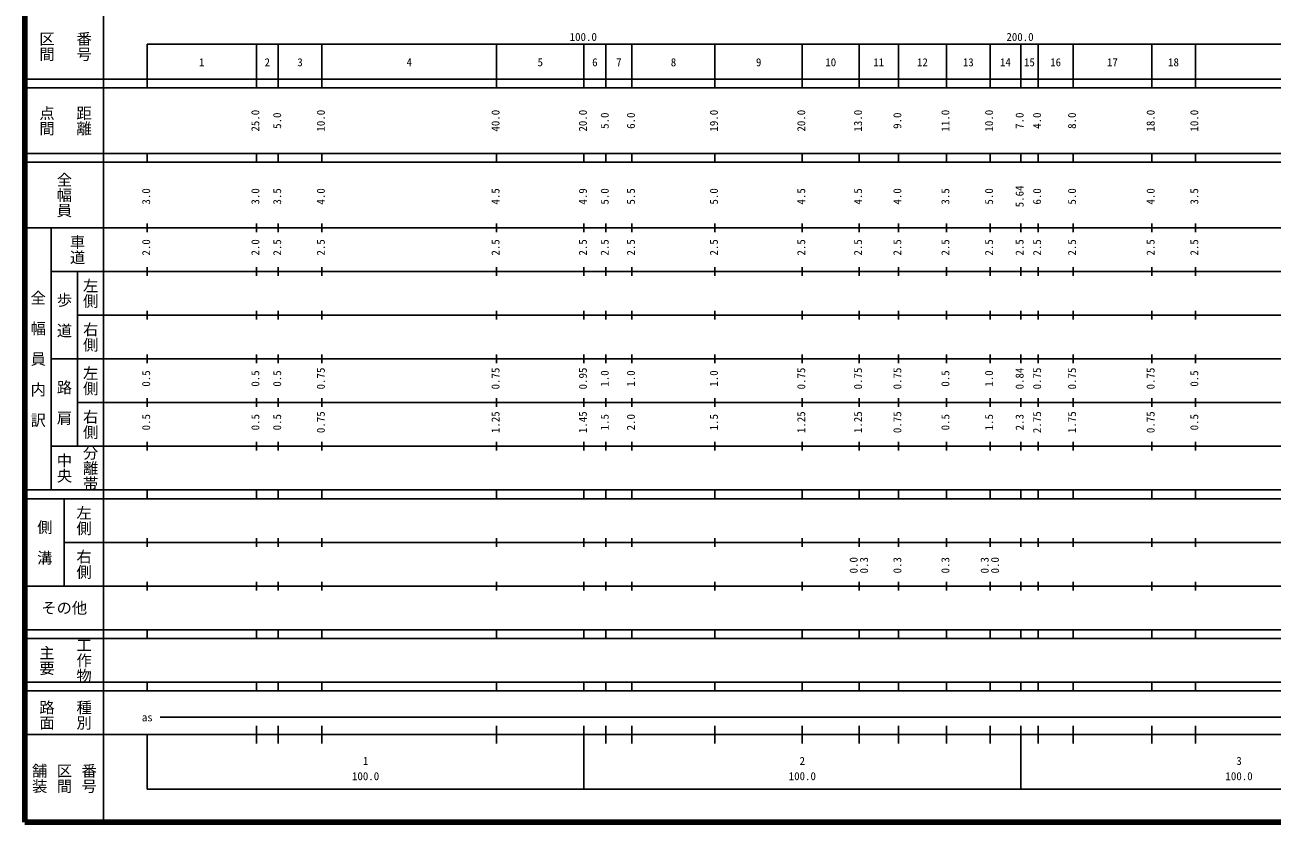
# Model space of a CAD drawing. Units: millimetres on the paper, enlarged 1000 times. Extents: x 40000 to 680000, y 20000 to 380000.
# Drawn here: x 40000 to 325559, y 20000 to 202409 of the extents above; entities that cross this region are included whole.
import ezdxf
from ezdxf.enums import TextEntityAlignment as Align

# ---------------------------------------------------------------- set-up
doc = ezdxf.new("R2010")
doc.units = ezdxf.units.MM
doc.header["$LTSCALE"] = 1000
doc.layers.add('M-TTL', color=2, linetype='Continuous', lineweight=140)
doc.layers.add('M-TTL-BAND', color=7, linetype='Continuous', lineweight=25)
doc.styles.add('@ＭＳ ゴシック', font='')
doc.styles.add('ＭＳ ゴシック', font='')
doc.styles.get('@ＭＳ ゴシック').set_extended_font_data('@MS Gothic')
doc.styles.get('ＭＳ ゴシック').set_extended_font_data('MS Gothic')

msp = doc.modelspace()

# ---------------------------------------------------------------- linework, layer by layer
at = {"layer": 'M-TTL'}
for p, q in [((40000, 380000), (40000, 20000)), ((40000, 20000), (680000, 20000))]:
    msp.add_line(p, q, dxfattribs=at)
at = {"layer": 'M-TTL-BAND'}
for p, q in [((58000, 370000), (58000, 20000)), ((68000, 198000), (579000, 198000)), ((68000, 198000), (68000, 188000)), ((93000, 188000), (93000, 198000)), ((98000, 188000), (98000, 198000)), ((108000, 188000), (108000, 198000)), ((148000, 188000), (148000, 198000)), ((168000, 188000), (168000, 198000)), ((173000, 188000), (173000, 198000)), ((179000, 188000), (179000, 198000)), ((198000, 188000), (198000, 198000)), ((218000, 188000), (218000, 198000)), ((231000, 188000), (231000, 198000)), ((240000, 188000), (240000, 198000)), ((251000, 188000), (251000, 198000)), ((261000, 188000), (261000, 198000)), ((268000, 188000), (268000, 198000)), ((272000, 188000), (272000, 198000)), ((280000, 188000), (280000, 198000)), ((298000, 188000), (298000, 198000)), ((308000, 188000), (308000, 198000)), ((40000, 190000), (579000, 190000)), ((40000, 188000), (579000, 188000)), ((40000, 173000), (579000, 173000)), ((68000, 171000), (68000, 173000)), ((93000, 171000), (93000, 173000)), ((98000, 171000), (98000, 173000)), ((108000, 171000), (108000, 173000)), ((148000, 171000), (148000, 173000)), ((168000, 171000), (168000, 173000)), ((173000, 171000), (173000, 173000)), ((179000, 171000), (179000, 173000)), ((198000, 171000), (198000, 173000)), ((218000, 171000), (218000, 173000)), ((231000, 171000), (231000, 173000)), ((240000, 171000), (240000, 173000)), ((251000, 171000), (251000, 173000)), ((261000, 171000), (261000, 173000)), ((268000, 171000), (268000, 173000)), ((272000, 171000), (272000, 173000)), ((280000, 171000), (280000, 173000)), ((298000, 171000), (298000, 173000)), ((308000, 171000), (308000, 173000)), ((40000, 171000), (579000, 171000)), ((40000, 156000), (579000, 156000)), ((46000, 96000), (46000, 156000)), ((68000, 155000), (68000, 157000)), ((93000, 155000), (93000, 157000)), ((98000, 155000), (98000, 157000)), ((108000, 155000), (108000, 157000)), ((148000, 155000), (148000, 157000)), ((168000, 155000), (168000, 157000)), ((173000, 155000), (173000, 157000)), ((179000, 155000), (179000, 157000)), ((198000, 155000), (198000, 157000)), ((218000, 155000), (218000, 157000)), ((231000, 155000), (231000, 157000)), ((240000, 155000), (240000, 157000)), ((251000, 155000), (251000, 157000)), ((261000, 155000), (261000, 157000)), ((268000, 155000), (268000, 157000)), ((272000, 155000), (272000, 157000)), ((280000, 155000), (280000, 157000)), ((298000, 155000), (298000, 157000)), ((308000, 155000), (308000, 157000)), ((46000, 146000), (579000, 146000)), ((52000, 146000), (52000, 106000)), ((68000, 145000), (68000, 147000)), ((93000, 145000), (93000, 147000)), ((98000, 145000), (98000, 147000)), ((108000, 145000), (108000, 147000)), ((148000, 145000), (148000, 147000)), ((168000, 145000), (168000, 147000)), ((173000, 145000), (173000, 147000)), ((179000, 145000), (179000, 147000)), ((198000, 145000), (198000, 147000)), ((218000, 145000), (218000, 147000)), ((231000, 145000), (231000, 147000)), ((240000, 145000), (240000, 147000)), ((251000, 145000), (251000, 147000)), ((261000, 145000), (261000, 147000)), ((268000, 145000), (268000, 147000)), ((272000, 145000), (272000, 147000)), ((280000, 145000), (280000, 147000)), ((298000, 145000), (298000, 147000)), ((308000, 145000), (308000, 147000)), ((52000, 136000), (579000, 136000)), ((68000, 135000), (68000, 137000)), ((93000, 135000), (93000, 137000)), ((98000, 135000), (98000, 137000)), ((108000, 135000), (108000, 137000)), ((148000, 135000), (148000, 137000)), ((168000, 135000), (168000, 137000)), ((173000, 135000), (173000, 137000)), ((179000, 135000), (179000, 137000)), ((198000, 135000), (198000, 137000)), ((218000, 135000), (218000, 137000)), ((231000, 135000), (231000, 137000)), ((240000, 135000), (240000, 137000)), ((251000, 135000), (251000, 137000)), ((261000, 135000), (261000, 137000)), ((268000, 135000), (268000, 137000)), ((272000, 135000), (272000, 137000)), ((280000, 135000), (280000, 137000)), ((298000, 135000), (298000, 137000)), ((308000, 135000), (308000, 137000)), ((46000, 126000), (579000, 126000)), ((68000, 125000), (68000, 127000)), ((93000, 125000), (93000, 127000)), ((98000, 125000), (98000, 127000)), ((108000, 125000), (108000, 127000)), ((148000, 125000), (148000, 127000)), ((168000, 125000), (168000, 127000)), ((173000, 125000), (173000, 127000)), ((179000, 125000), (179000, 127000)), ((198000, 125000), (198000, 127000)), ((218000, 125000), (218000, 127000)), ((231000, 125000), (231000, 127000)), ((240000, 125000), (240000, 127000)), ((251000, 125000), (251000, 127000)), ((261000, 125000), (261000, 127000)), ((268000, 125000), (268000, 127000)), ((272000, 125000), (272000, 127000)), ((280000, 125000), (280000, 127000)), ((298000, 125000), (298000, 127000)), ((308000, 125000), (308000, 127000)), ((52000, 116000), (579000, 116000)), ((68000, 115000), (68000, 117000)), ((93000, 115000), (93000, 117000)), ((98000, 115000), (98000, 117000)), ((108000, 115000), (108000, 117000)), ((148000, 115000), (148000, 117000)), ((168000, 115000), (168000, 117000)), ((173000, 115000), (173000, 117000)), ((179000, 115000), (179000, 117000)), ((198000, 115000), (198000, 117000)), ((218000, 115000), (218000, 117000)), ((231000, 115000), (231000, 117000)), ((240000, 115000), (240000, 117000)), ((251000, 115000), (251000, 117000)), ((261000, 115000), (261000, 117000)), ((268000, 115000), (268000, 117000)), ((272000, 115000), (272000, 117000)), ((280000, 115000), (280000, 117000)), ((298000, 115000), (298000, 117000)), ((308000, 115000), (308000, 117000)), ((46000, 106000), (579000, 106000)), ((68000, 105000), (68000, 107000)), ((93000, 105000), (93000, 107000)), ((98000, 105000), (98000, 107000)), ((108000, 105000), (108000, 107000)), ((148000, 105000), (148000, 107000)), ((168000, 105000), (168000, 107000)), ((173000, 105000), (173000, 107000)), ((179000, 105000), (179000, 107000)), ((198000, 105000), (198000, 107000)), ((218000, 105000), (218000, 107000)), ((231000, 105000), (231000, 107000)), ((240000, 105000), (240000, 107000)), ((251000, 105000), (251000, 107000)), ((261000, 105000), (261000, 107000)), ((268000, 105000), (268000, 107000)), ((272000, 105000), (272000, 107000)), ((280000, 105000), (280000, 107000)), ((298000, 105000), (298000, 107000)), ((308000, 105000), (308000, 107000)), ((40000, 96000), (579000, 96000)), ((68000, 94000), (68000, 96000)), ((93000, 94000), (93000, 96000)), ((98000, 94000), (98000, 96000)), ((108000, 94000), (108000, 96000)), ((148000, 94000), (148000, 96000)), ((168000, 94000), (168000, 96000)), ((173000, 94000), (173000, 96000)), ((179000, 94000), (179000, 96000)), ((198000, 94000), (198000, 96000)), ((218000, 94000), (218000, 96000)), ((231000, 94000), (231000, 96000)), ((240000, 94000), (240000, 96000)), ((251000, 94000), (251000, 96000)), ((261000, 94000), (261000, 96000)), ((268000, 94000), (268000, 96000)), ((272000, 94000), (272000, 96000)), ((280000, 94000), (280000, 96000)), ((298000, 94000), (298000, 96000)), ((308000, 94000), (308000, 96000)), ((40000, 94000), (579000, 94000)), ((49000, 94000), (49000, 74000)), ((49000, 84000), (579000, 84000)), ((68000, 83000), (68000, 85000)), ((93000, 83000), (93000, 85000)), ((98000, 83000), (98000, 85000)), ((108000, 83000), (108000, 85000)), ((148000, 83000), (148000, 85000)), ((168000, 83000), (168000, 85000)), ((173000, 83000), (173000, 85000)), ((179000, 83000), (179000, 85000)), ((198000, 83000), (198000, 85000)), ((218000, 83000), (218000, 85000)), ((231000, 83000), (231000, 85000)), ((240000, 83000), (240000, 85000)), ((251000, 83000), (251000, 85000)), ((261000, 83000), (261000, 85000)), ((268000, 83000), (268000, 85000)), ((272000, 83000), (272000, 85000)), ((280000, 83000), (280000, 85000)), ((298000, 83000), (298000, 85000)), ((308000, 83000), (308000, 85000)), ((68000, 73000), (68000, 75000)), ((93000, 73000), (93000, 75000)), ((98000, 73000), (98000, 75000)), ((108000, 73000), (108000, 75000)), ((148000, 73000), (148000, 75000)), ((168000, 73000), (168000, 75000)), ((173000, 73000), (173000, 75000)), ((179000, 73000), (179000, 75000)), ((198000, 73000), (198000, 75000)), ((218000, 73000), (218000, 75000)), ((231000, 73000), (231000, 75000)), ((240000, 73000), (240000, 75000)), ((251000, 73000), (251000, 75000)), ((261000, 73000), (261000, 75000)), ((268000, 73000), (268000, 75000)), ((272000, 73000), (272000, 75000)), ((280000, 73000), (280000, 75000)), ((298000, 73000), (298000, 75000)), ((308000, 73000), (308000, 75000)), ((40000, 74000), (579000, 74000)), ((40000, 64000), (579000, 64000)), ((68000, 62000), (68000, 64000)), ((93000, 62000), (93000, 64000)), ((98000, 62000), (98000, 64000)), ((108000, 62000), (108000, 64000)), ((148000, 62000), (148000, 64000)), ((168000, 62000), (168000, 64000)), ((173000, 62000), (173000, 64000)), ((179000, 62000), (179000, 64000)), ((198000, 62000), (198000, 64000)), ((218000, 62000), (218000, 64000)), ((231000, 62000), (231000, 64000)), ((240000, 62000), (240000, 64000)), ((251000, 62000), (251000, 64000)), ((261000, 62000), (261000, 64000)), ((268000, 62000), (268000, 64000)), ((272000, 62000), (272000, 64000)), ((280000, 62000), (280000, 64000)), ((298000, 62000), (298000, 64000)), ((308000, 62000), (308000, 64000)), ((40000, 62000), (579000, 62000)), ((40000, 52000), (579000, 52000)), ((68000, 50000), (68000, 52000)), ((93000, 50000), (93000, 52000)), ((98000, 50000), (98000, 52000)), ((108000, 50000), (108000, 52000)), ((148000, 50000), (148000, 52000)), ((168000, 50000), (168000, 52000)), ((173000, 50000), (173000, 52000)), ((179000, 50000), (179000, 52000)), ((198000, 50000), (198000, 52000)), ((218000, 50000), (218000, 52000)), ((231000, 50000), (231000, 52000)), ((240000, 50000), (240000, 52000)), ((251000, 50000), (251000, 52000)), ((261000, 50000), (261000, 52000)), ((268000, 50000), (268000, 52000)), ((272000, 50000), (272000, 52000)), ((280000, 50000), (280000, 52000)), ((298000, 50000), (298000, 52000)), ((308000, 50000), (308000, 52000)), ((40000, 50000), (579000, 50000)), ((71000, 44000), (565000, 44000)), ((40000, 40000), (579000, 40000)), ((68000, 40000), (68000, 27500)), ((93000, 38000), (93000, 42000)), ((98000, 38000), (98000, 42000)), ((108000, 38000), (108000, 42000)), ((148000, 38000), (148000, 42000)), ((168000, 27500), (168000, 42000)), ((173000, 38000), (173000, 42000)), ((179000, 38000), (179000, 42000)), ((198000, 38000), (198000, 42000)), ((218000, 38000), (218000, 42000)), ((231000, 38000), (231000, 42000)), ((240000, 38000), (240000, 42000)), ((251000, 38000), (251000, 42000)), ((261000, 38000), (261000, 42000)), ((268000, 27500), (268000, 42000)), ((272000, 38000), (272000, 42000)), ((280000, 38000), (280000, 42000)), ((298000, 38000), (298000, 42000)), ((308000, 38000), (308000, 42000)), ((68000, 27500), (579000, 27500))]:
    msp.add_line(p, q, dxfattribs=at)

# ---------------------------------------------------------------- texts
at = {"layer": 'M-TTL-BAND', "style": '@ＭＳ ゴシック'}
for s, p in [('区間', (45000, 197500)), ('番号', (53500, 197500)), ('点間', (45000, 180500)), ('距離', (53500, 180500)), ('全幅員', (49000, 163500)), ('車道', (52000, 151000)), ('左側', (55000, 141000)), ('全\u3000幅\u3000員\u3000内\u3000訳', (43000, 126000)), ('歩\u3000道', (49000, 136000)), ('右側', (55000, 131000)), ('左側', (55000, 121000)), ('路\u3000肩', (49000, 116000)), ('右側', (55000, 111000)), ('分離帯', (55000, 101000)), ('中央', (49000, 101000)), ('左側', (53500, 89000)), ('側\u3000溝', (44500, 84000)), ('右側', (53500, 79000)), ('主要', (45000, 57000)), ('工作物', (53500, 57000)), ('路面', (45000, 44500)), ('種別', (53500, 44500)), ('舗装', (43333, 30000)), ('区間', (49000, 30000)), ('番号', (54667, 30000))]:
    msp.add_text(s, height=2566, rotation=270, dxfattribs=at).set_placement(p, align=Align.MIDDLE_CENTER)
at = {"layer": 'M-TTL-BAND', "style": 'ＭＳ ゴシック'}
for s, p in [('100.0', (167844, 198195)), ('200.0', (267844, 198195)), ('1', (80500, 192405)), ('2', (95500, 192405)), ('3', (103000, 192405)), ('4', (128000, 192405)), ('5', (158000, 192405)), ('6', (170500, 192405)), ('7', (176000, 192405)), ('8', (188500, 192405)), ('9', (208000, 192405)), ('10', (224500, 192405)), ('11', (235500, 192405)), ('12', (245500, 192405)), ('13', (256000, 192405)), ('14', (264500, 192405)), ('15', (270000, 192405)), ('16', (276000, 192405)), ('17', (289000, 192405)), ('18', (303000, 192405)), ('as', (68000, 42500)), ('1', (118000, 32523)), ('2', (218000, 32523)), ('3', (318000, 32523)), ('100.0', (118000, 29033)), ('100.0', (218000, 29033)), ('100.0', (318000, 29033))]:
    msp.add_text(s, height=1833, dxfattribs=at).set_placement(p, align=Align.BOTTOM_CENTER)
for s, p in [('25.0', (94213, 180500)), ('10.0', (109213, 180500)), ('40.0', (149213, 180500)), ('20.0', (169213, 180500)), ('19.0', (199213, 180500)), ('20.0', (219213, 180500)), ('13.0', (232213, 180500)), ('11.0', (252213, 180500)), ('10.0', (262213, 180500)), ('18.0', (299213, 180500)), ('10.0', (309213, 180500)), ('5.0', (99213, 180500)), ('5.0', (174213, 180500)), ('6.0', (180213, 180500)), ('9.0', (241213, 180500)), ('7.0', (269213, 180500)), ('4.0', (273213, 180500)), ('8.0', (281213, 180500)), ('3.0', (69213, 163174)), ('3.0', (94213, 163174)), ('3.5', (99213, 163174)), ('4.0', (109213, 163174)), ('4.5', (149213, 163174)), ('4.9', (169213, 163174)), ('5.0', (174213, 163174)), ('5.5', (180213, 163174)), ('5.0', (199213, 163174)), ('4.5', (219213, 163174)), ('4.5', (232213, 163174)), ('4.0', (241213, 163174)), ('3.5', (252213, 163174)), ('5.0', (262213, 163174)), ('5.64', (269213, 163174)), ('6.0', (273213, 163174)), ('5.0', (281213, 163174)), ('4.0', (299213, 163174)), ('3.5', (309213, 163174)), ('2.0', (69213, 151500)), ('2.0', (94213, 151500)), ('2.5', (99213, 151500)), ('2.5', (109213, 151500)), ('2.5', (149213, 151500)), ('2.5', (169213, 151500)), ('2.5', (174213, 151500)), ('2.5', (180213, 151500)), ('2.5', (199213, 151500)), ('2.5', (219213, 151500)), ('2.5', (232213, 151500)), ('2.5', (241213, 151500)), ('2.5', (252213, 151500)), ('2.5', (262213, 151500)), ('2.5', (269213, 151500)), ('2.5', (273213, 151500)), ('2.5', (281213, 151500)), ('2.5', (299213, 151500)), ('2.5', (309213, 151500)), ('0.5', (69213, 121500)), ('0.5', (94213, 121500)), ('0.5', (99213, 121500)), ('0.75', (109213, 121500)), ('0.75', (149213, 121500)), ('0.95', (169213, 121500)), ('1.0', (174213, 121500)), ('1.0', (180213, 121500)), ('1.0', (199213, 121500)), ('0.75', (219213, 121500)), ('0.75', (232213, 121500)), ('0.75', (241213, 121500)), ('0.5', (252213, 121500)), ('1.0', (262213, 121500)), ('0.84', (269213, 121500)), ('0.75', (273213, 121500)), ('0.75', (281213, 121500)), ('0.75', (299213, 121500)), ('0.5', (309213, 121500)), ('0.5', (69213, 111500)), ('0.5', (94213, 111500)), ('0.5', (99213, 111500)), ('0.75', (109213, 111500)), ('1.25', (149213, 111500)), ('1.45', (169213, 111500)), ('1.5', (174213, 111500)), ('2.0', (180213, 111500)), ('1.5', (199213, 111500)), ('1.25', (219213, 111500)), ('1.25', (232213, 111500)), ('0.75', (241213, 111500)), ('0.5', (252213, 111500)), ('1.5', (262213, 111500)), ('2.3', (269213, 111500)), ('2.75', (273213, 111500)), ('1.75', (281213, 111500)), ('0.75', (299213, 111500)), ('0.5', (309213, 111500)), ('0.0', (231213, 78764)), ('0.3', (233583, 78764)), ('0.3', (241213, 78764)), ('0.3', (252213, 78764)), ('0.3', (261213, 78764)), ('0.0', (263583, 78764))]:
    msp.add_text(s, height=1833, rotation=90, dxfattribs=at).set_placement(p, align=Align.BOTTOM_CENTER)
msp.add_text('その他', height=2566, dxfattribs=at).set_placement((49000, 69000), align=Align.MIDDLE_CENTER)

doc.saveas('drawing.dxf')
